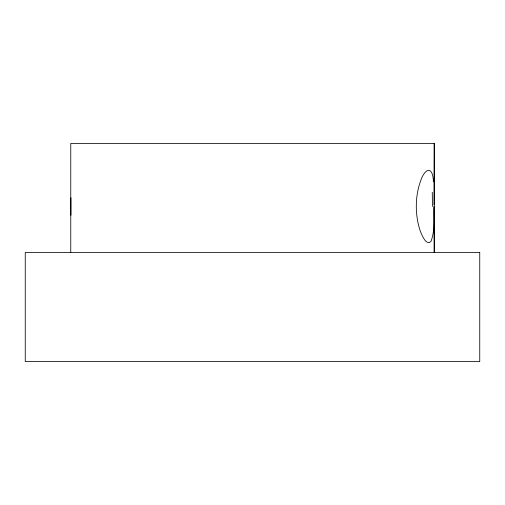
<?xml version="1.0" encoding="UTF-8"?>
<svg xmlns="http://www.w3.org/2000/svg" width="505" height="505" viewBox="0 0 505 505"><rect width="100%" height="100%" fill="white"/><g stroke="black" fill="none" stroke-linecap="round" stroke-linejoin="round"><path stroke-width="0.76" d="M434.111 206.419C433.511 217.977 435.272 230.274 431.017 241.27C428.789 244.893 424.888 240.809 423.714 238.373C420.652 233.272 418.942 227.484 417.768 221.695C415.205 208.129 415.905 193.787 420.678 180.777C424.964 167.925 432.974 165.608 433.404 181.825M434.104 204.79L434.243 143.42L70.757 143.42L70.757 252.5M70.946 197.764L70.946 215.351M434.111 207.037L434.243 252.5L434.243 143.42M432.261 192.336A36.139 1.679 -90 0 1 432.394 206.482M479.75 252.5L25.25 252.5L25.25 361.58L479.75 361.58L479.75 252.5"/></g></svg>
